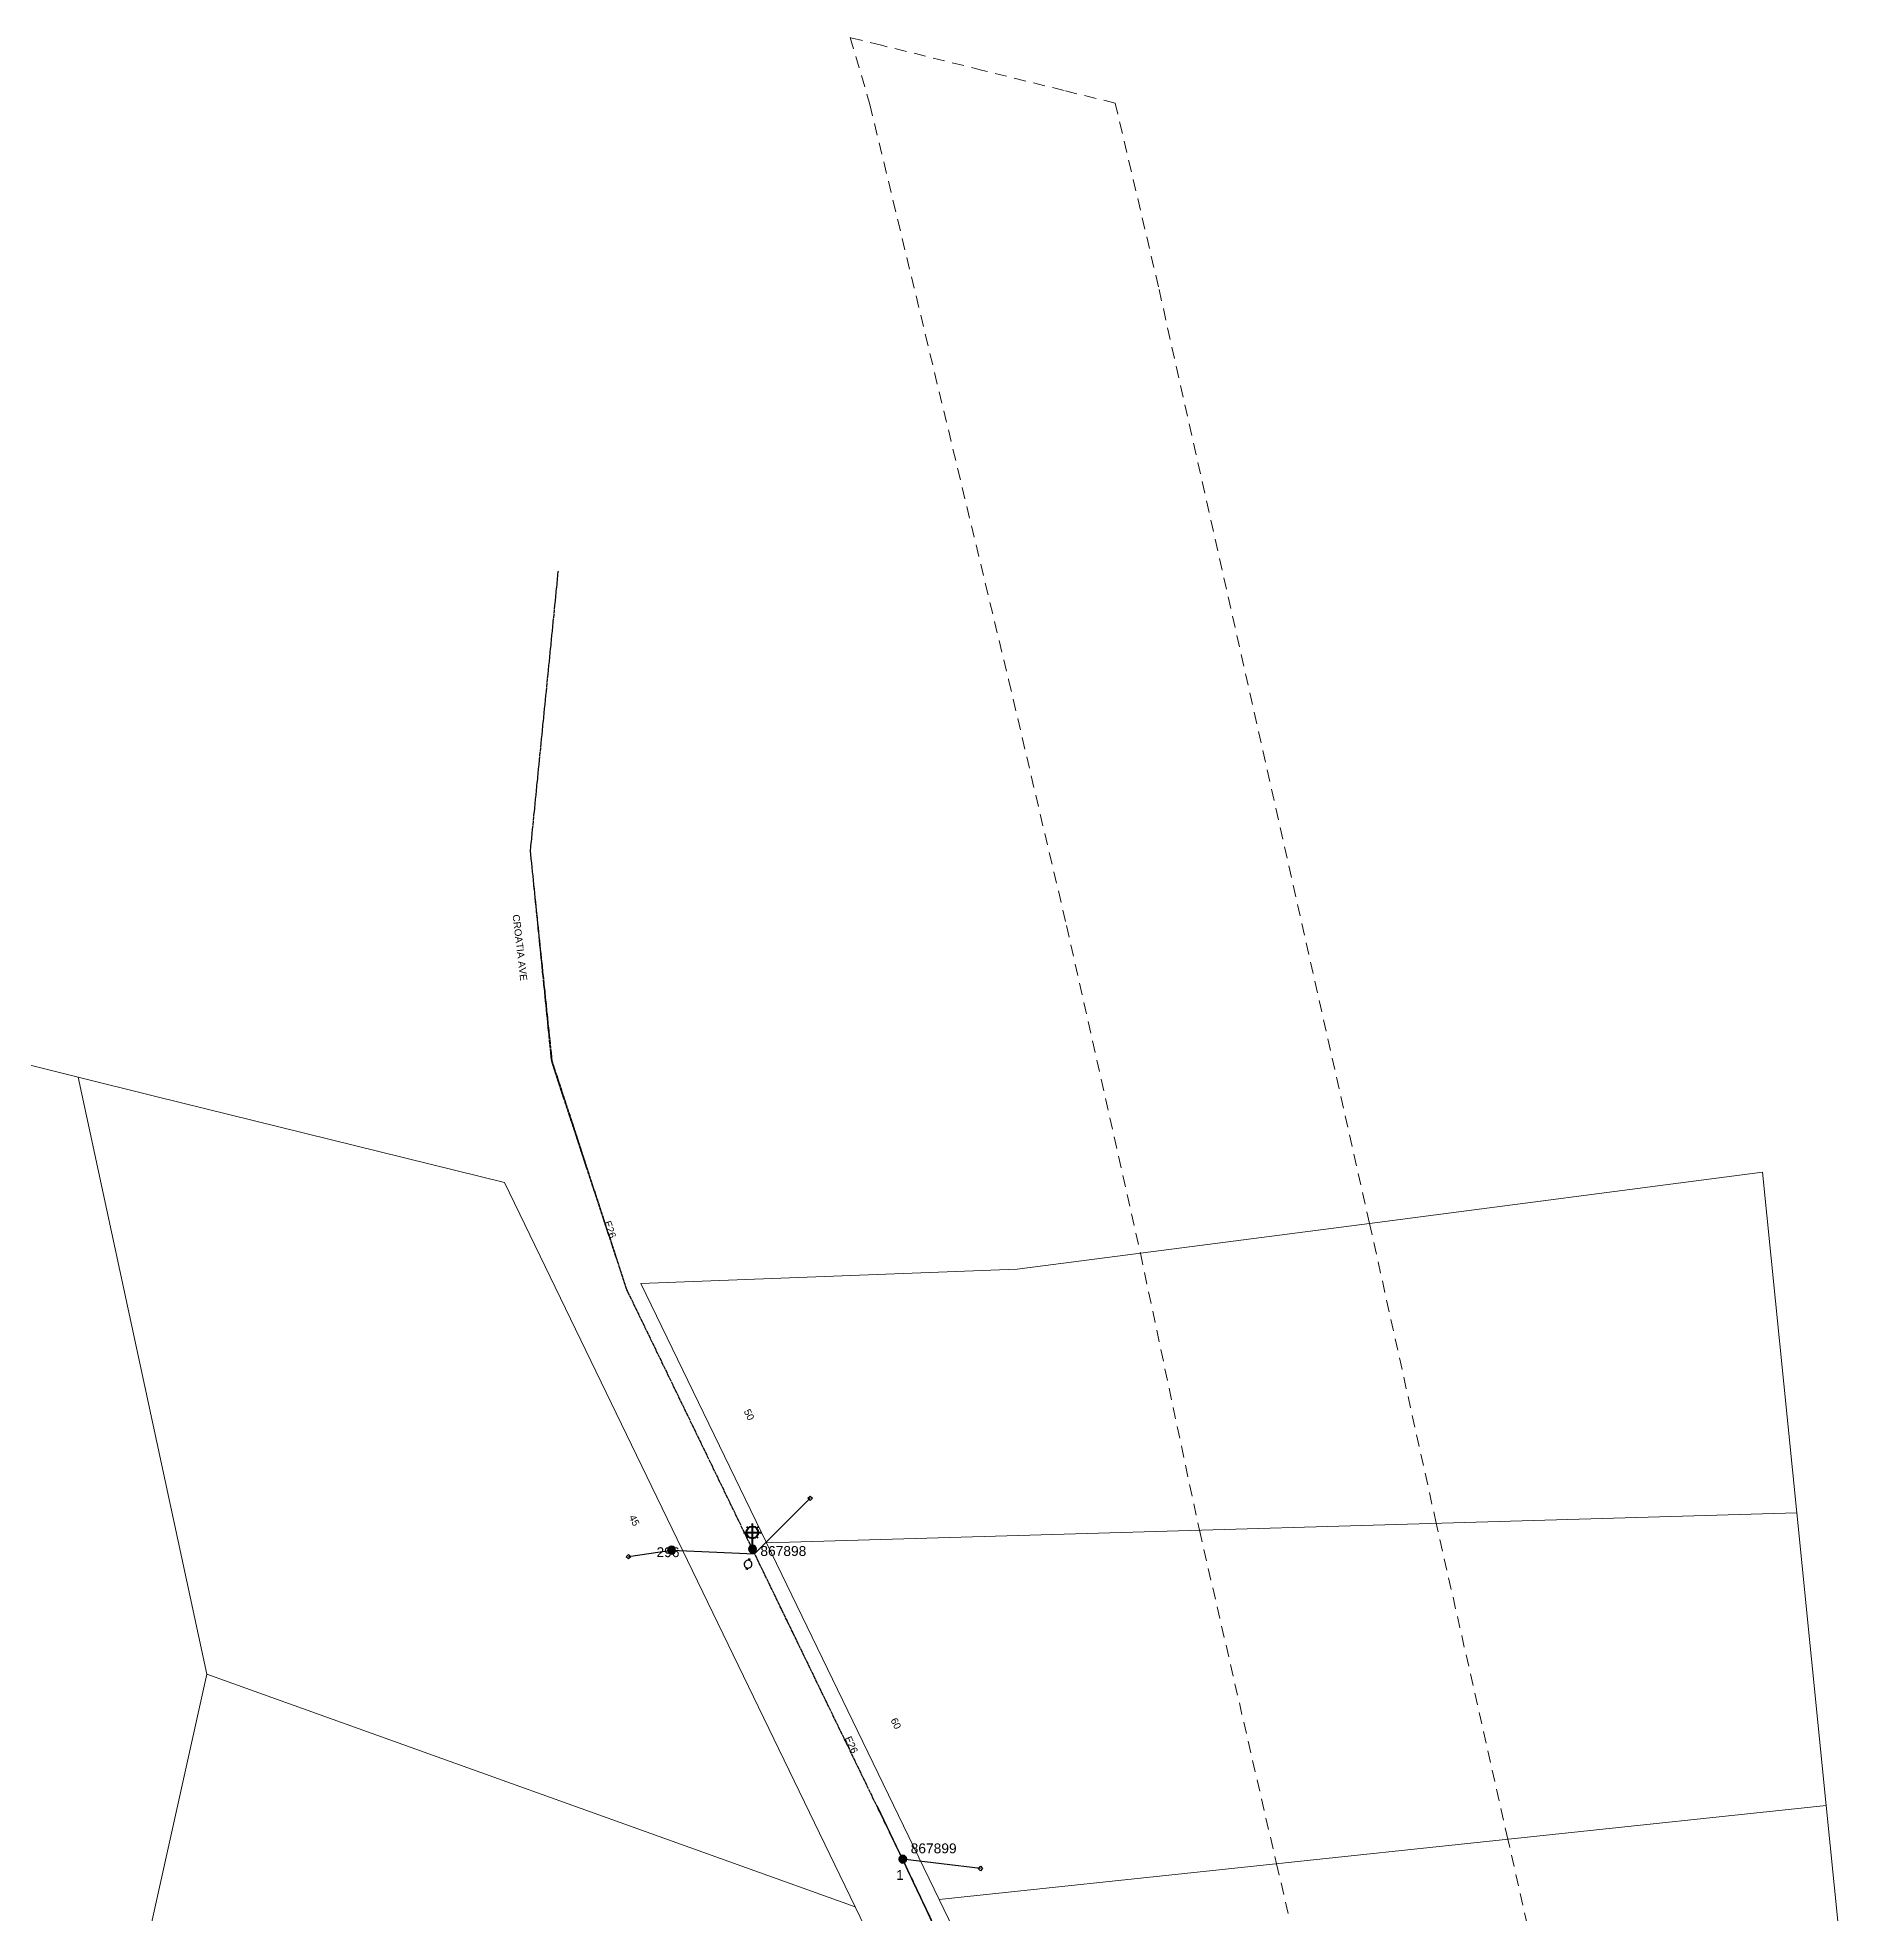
# Model space of a CAD drawing. Header units: metres. Extents: x 302050 to 303650, y 6239465 to 6240758.
# Drawn here: x 302411.5 to 302874.9, y 6240281.9 to 6240758.3 of the extents above; entities that cross this region are included whole.
import ezdxf
from ezdxf.enums import TextEntityAlignment as Align

# ---------------------------------------------------------------- set-up
doc = ezdxf.new("R2010")
doc.units = ezdxf.units.M
doc.linetypes.add('Cable Exist OH', pattern=[1, 1, 0])
doc.linetypes.add('Dash', pattern=[5, 3, -2])
doc.layers.get('0').update_dxf_attribs({"color": 6})
doc.layers.add('Cadastre Easements_SP_EXT', color=9, linetype='Continuous', lineweight=5)
doc.layers.add('Cadastre Land Parcels_SP_EXT', color=9, linetype='Continuous', lineweight=5)
for name, color, linetype in [('Equip_SP_LV_EXT', 7, 'Continuous'), ('Equip_SP_SL_EXT', 7, 'Continuous'), ('Mains_HV_MOD', 3, 'Continuous'), ('Mains_LV_EXT', 7, 'Continuous'), ('Mains_SL_EXT', 4, 'Continuous'), ('Notes', 7, 'Continuous'), ('OH_Details_SP_MISC', 7, 'Continuous'), ('Services_SP_EXT', 7, 'Continuous'), ('SupportsOH_SP_TR_HV_LV_SL_EXT', 7, 'Continuous')]:
    doc.layers.add(name, color=color, linetype=linetype)
doc.styles.add('iecARIAL', font='arial.ttf', dxfattribs={"height": 2})
doc.styles.add('POLE_LABEL', font='arial.ttf')
doc.styles.get("Standard").update_dxf_attribs({"font": 'arial.ttf'})

# ---------------------------------------------------------------- blocks, each defined once
blk = doc.blocks.new('LV_OH_LINKS_OPEN_EXT')
for p, q in [((-0.17, 4.97), (-0.17, 5.46)), ((0.17, 4.97), (0.17, 5.46)), ((-0.17, 3), (-0.17, 2.5)), ((0.17, 3), (0.17, 2.5))]:
    blk.add_line(p, q)
blk.add_lwpolyline([(0, 2.99, 1), (0, 4.98, 1)], format="xyb", close=True)
at = {"flags": 9}
for tag, p in [('ACTUAL_STATUS', (0, 0)), ('CONSTRUCTED_VOLTAGE', (0, -0.2)), ('OPERATING_VOLTAGE', (0, -0.6)), ('ORIENTATION', (0, -0.8)), ('OWNED_BY', (0, -1)), ('STATE', (0, -1.2)), ('SWITCH_TYPE', (0, -1.4)), ('NO_PHASES', (0, -0.4)), ('USAGE', (0, -1.6)), ('LEGEND', (0, -1.8)), ('NOTES', (0, -2))]:
    blk.add_attdef(tag, text='', height=0.2, dxfattribs=at).set_placement(p, align=Align.MIDDLE_LEFT)
at = {"flags": 1}
blk.add_attdef('Z', (0, 0), '', height=0.2, dxfattribs=at)
blk = doc.blocks.new('SL_LANTERN_EXT')
at = {"lineweight": 40}
for p, q in [((-1.46, 5.68), (-1.06, 5.28)), ((0, 1.97), (0, 6.47)), ((1.46, 5.68), (1.06, 5.28)), ((-2.25, 4.22), (2.25, 4.22)), ((-1.46, 2.76), (-1.06, 3.16)), ((0, 0), (0, 2.72)), ((1.46, 2.76), (1.06, 3.16))]:
    blk.add_line(p, q, dxfattribs=at)
blk.add_circle((0, 4.22), 1.5, dxfattribs=at)
at = {"style": 'iecARIAL', "flags": 9}
blk.add_attdef('ASSET_NUM', (1.5, 1.5), '', height=2.5, dxfattribs=at)
for tag, p, height, flags in [('OPERATING_VOLTAGE', (0.98, -1.65), 0.2, 9), ('ORIENTATION', (0.98, -1.85), 0.2, 9), ('OWNED_BY', (0.98, -2.05), 0.2, 9), ('STATE', (0.98, -2.25), 0.2, 9), ('CONSTRUCTED_VOLTAGE', (0.98, -0.65), 0.2, 9), ('CONTROL_TYPE', (0.98, -0.85), 0.2, 9), ('LANTERN_PURPOSE', (0.98, -1.05), 0.2, 9), ('LANTERN_TYPE', (0.98, -1.25), 0.2, 9), ('NO_PHASES', (0.98, -1.45), 0.2, 9), ('USAGE', (0.98, -2.45), 0.2, 9), ('CEXIST', (0.98, -2.65), 0.2, 9), ('CNEW', (0.98, -2.85), 0.2, 9), ('CNUMBER', (0.98, -3.05), 0.2, 9), ('CREMOVE', (0.98, -3.25), 0.2, 9), ('CREPLACE', (0.98, -3.45), 0.2, 9), ('LKINGHEIGHT', (0.98, -3.65), 0.2, 9), ('LBRACKET', (0.98, -3.85), 0.2, 9), ('LBRACKETVOCAB', (0.98, -4.05), 0.2, 9), ('LCATEGORY', (0.98, -4.25), 0.2, 9), ('LCHARGE1', (0.98, -4.45), 0.2, 9), ('LCHARGE1PERCENT', (0.98, -4.65), 0.2, 9), ('LCHARGE2', (0.98, -4.85), 0.2, 9), ('LNUMBER', (2.18, -3.25), 2.5, 8), ('STREETNAME', (0.98, -9.25), 0.2, 9), ('SUBURB', (0.98, -9.45), 0.2, 1), ('LCHARGE2PERCENT', (0.98, -5.05), 0.2, 9), ('LCHARGE3', (0.98, -5.25), 0.2, 9), ('LCHARGE3PERCENT', (0.98, -5.45), 0.2, 9), ('LEXIST', (0.98, -5.65), 0.2, 9), ('LLAMP', (0.98, -5.85), 0.2, 9), ('LLAMPVOCAB', (0.98, -6.05), 0.2, 9), ('LMAST', (0.98, -6.25), 0.2, 9), ('LMASTVOCAB', (0.98, -6.45), 0.2, 9), ('LNEW', (0.98, -6.65), 0.2, 9), ('LANTNUMBER', (0.98, -6.85), 0.2, 9), ('LOUTREACH', (0.98, -7.25), 0.2, 9), ('LOUTREACHVOCAB', (0.98, -7.45), 0.2, 9), ('LRATECODE', (0.98, -7.65), 0.2, 9), ('LREMOVE', (0.98, -7.85), 0.2, 9), ('LREPLACE', (0.98, -8.05), 0.2, 9), ('LTYPE', (0.98, -8.25), 0.2, 9), ('LTYPEVOCAB', (0.98, -8.45), 0.2, 9), ('LEGEND', (0.98, -8.65), 0.2, 9), ('LOCATION', (0.98, -8.85), 0.2, 9), ('NOTES', (0.98, -9.05), 0.2, 9)]:
    blk.add_attdef(tag, p, '', height=height, dxfattribs=dict(flags=flags))
blk = doc.blocks.new('CCP_EXT')
blk.add_wipeout([(0, 0.57), (0.57, 0), (0, -0.57), (-0.57, 0)])
blk.add_lwpolyline([(-0.57, 0), (0, 0.57), (0.57, 0), (0, -0.57), (-0.57, 0)])
at = {"flags": 1}
blk.add_attdef('Z', (0, 0), '', height=0.2, dxfattribs=at)
at = {"flags": 9}
for tag, p in [('CCP_TYPE', (0, 0)), ('CONSTRUCTED_VOLTAGE', (0, -0.2)), ('OPERATING_VOLTAGE', (0, -0.6)), ('ORIENTATION', (0, -0.8)), ('OWNED_BY', (0, -1)), ('STATE', (0, -1.8)), ('NO_PHASES', (0, -0.4)), ('USAGE', (0, -1.2)), ('LEGEND', (0, -1.4)), ('LIFE_SUPPORT', (0, -1.6)), ('NOTES', (0, -2))]:
    blk.add_attdef(tag, text='', height=0.2, dxfattribs=at).set_placement(p, align=Align.MIDDLE_LEFT)
blk = doc.blocks.new('POLE_EXT')
blk.add_hatch(color=256).paths.add_polyline_path([(-1, 0, 1), (1, 0, 1)])
blk.add_lwpolyline([(-1, 0, 1), (1, 0, 1)], format="xyb", close=True)
for tag, height, flags, p in [('pNumber', 2.5, 8, (-17.84, 2.07)), ('OWNED_BY', 0.2, 9, (1.35, -0.4)), ('SPECIAL_USE', 0.2, 9, (1.35, -0.8)), ('STATE', 0.2, 9, (1.35, -1)), ('cLV', 0.2, 9, (1.35, -1.4)), ('hDepth', 0.2, 9, (1.35, -1.6)), ('hDia', 0.2, 9, (1.35, -1.8)), ('cHV', 0.2, 9, (1.35, -2)), ('cLinedev', 0.2, 9, (1.35, -3.4)), ('pExisting', 0.2, 9, (1.35, -3.8)), ('pFooting', 0.2, 9, (1.35, -4.4)), ('pNew', 0.2, 9, (1.35, -4.6)), ('PARENT', 0.2, 9, (1.35, -0.6)), ('USAGE', 0.2, 9, (1.35, -1.2)), ('LBRACKET', 0.2, 9, (1.35, -2.2)), ('LExisting', 0.2, 9, (1.35, -2.4)), ('LANTNUMBER', 0.2, 9, (1.35, -2.6)), ('LOther', 0.2, 9, (1.35, -2.8)), ('LRemove', 0.2, 9, (1.35, -3)), ('LEGEND', 0.2, 9, (1.35, -3.2)), ('LOCATION', 0.2, 9, (1.35, -3.6)), ('PFNUMBER', 0.2, 9, (1.35, -4)), ('NEWPFNUMBER', 0.2, 9, (1.35, -4.2)), ('pRelocate', 0.2, 9, (1.35, -5)), ('pRemove', 0.2, 9, (1.35, -5.2)), ('pReplace', 0.2, 9, (1.35, -5.4)), ('pStay', 0.2, 9, (1.35, -5.6)), ('pType', 0.2, 9, (1.35, -5.8)), ('cspan', 0.2, 9, (1.35, -6)), ('STREETNAME', 0.2, 9, (1.35, -6.2)), ('SUBURB', 0.2, 9, (1.35, -6.4)), ('OPERATED_BY', 0.2, 9, (1.36, -7.01)), ('NOTES', 0.2, 9, (1.35, -6.6)), ('MAINTAINED_BY', 0.2, 9, (1.36, -6.81))]:
    blk.add_attdef(tag, text='', height=height, dxfattribs=dict(flags=flags)).set_placement(p, align=Align.MIDDLE_LEFT)
at = {"style": 'POLE_LABEL'}
for tag, height, flags, p in [('STRUCTURE_PLANT_NUMBER', 0.2, 9, (1.35, 0.03)), ('ASSET_NUM', 2.5, 8, (2, 2)), ('STREET_CODE', 0.2, 9, (1.35, -0.2))]:
    blk.add_attdef(tag, text='', height=height, dxfattribs=dict(at, flags=flags)).set_placement(p, align=Align.MIDDLE_LEFT)
at = {"flags": 1}
blk.add_attdef('Z', (1.35, -7.33), '', height=0.2, dxfattribs=at)

msp = doc.modelspace()

# ---------------------------------------------------------------- linework, layer by layer
at = {"layer": 'Cadastre Land Parcels_SP_EXT', "linetype": 'Continuous'}
for points in [[(302454.45, 6240342.92), (302421.85, 6240494.44), (302392.26, 6240501.76), (302349.92, 6240206.9), (302383.57, 6240194.84), (302409.63, 6240185.5), (302418.79, 6240182.22), (302454.45, 6240342.92)], [(302530, 6240467.68), (302441.23, 6240489.64), (302421.85, 6240494.44), (302454.45, 6240342.92), (302619.02, 6240283.87), (302530, 6240467.68)], [(302858.01, 6240383.87), (302849.32, 6240470.3), (302749.6, 6240457.31), (302660.13, 6240445.66), (302564.59, 6240442.07), (302596.48, 6240376.23), (302858.01, 6240383.87)], [(302865.48, 6240309.56), (302858.01, 6240383.87), (302596.48, 6240376.23), (302640.31, 6240285.69), (302865.48, 6240309.56)]]:
    msp.add_lwpolyline(points, close=True, dxfattribs=at)
for points in [[(302635.55, 6240249.75), (302619.02, 6240283.87), (302454.45, 6240342.92), (302418.79, 6240182.22)], [(302874.94, 6240215.55), (302865.48, 6240309.56), (302640.31, 6240285.69), (302653.72, 6240258)]]:
    msp.add_lwpolyline(points, dxfattribs=at)
at = {"layer": 'Mains_LV_EXT', "linetype": 'Cable Exist OH'}
msp.add_lwpolyline([(302631.07, 6240295.93), (302592.94, 6240374.65)], dxfattribs=at)

# ---------------------------------------------------------------- block references
at = {"layer": 'Equip_SP_LV_EXT', "rotation": 163.9824902756414}
msp.add_blockref('LV_OH_LINKS_OPEN_EXT', (302592.94, 6240374.65), dxfattribs=at)
at = {"layer": 'Equip_SP_SL_EXT'}
msp.add_blockref('SL_LANTERN_EXT', (302592.94, 6240374.65), dxfattribs=at)
at = {"layer": 'SupportsOH_SP_TR_HV_LV_SL_EXT'}
ref = msp.add_blockref('POLE_EXT', (302572.43, 6240374.35), dxfattribs=at)
ref.add_attrib('ASSET_NUM', '296', dxfattribs={"layer": '0', "height": 2.5, "style": 'POLE_LABEL'}).set_placement((302574.43, 6240375.1), align=Align.TOP_RIGHT)
ref = msp.add_blockref('POLE_EXT', (302592.97, 6240374.65), dxfattribs=at)
ref.add_attrib('ASSET_NUM', '867898', dxfattribs={"layer": '0', "height": 2.5, "style": 'POLE_LABEL'}).set_placement((302594.97, 6240375.4), align=Align.TOP_LEFT)
ref = msp.add_blockref('POLE_EXT', (302631.12, 6240295.93), dxfattribs=at)
ref.add_attrib('ASSET_NUM', '867899', dxfattribs={"layer": '0', "height": 2.5, "style": 'POLE_LABEL'}).set_placement((302633.12, 6240296.68), align=Align.BOTTOM_LEFT)
ref.add_attrib('PNUMBER', '1', (302629.42, 6240290.68), dxfattribs={"layer": '0', "height": 2.5})

# ---------------------------------------------------------------- texts
at = {"layer": 'Cadastre Land Parcels_SP_EXT'}
for s, rotation, p in [('50', 295.8741, (302590.7, 6240409.63)), ('45', 295.8735, (302561.56, 6240382.79)), ('60', 295.8735, (302627.96, 6240331.25))]:
    msp.add_text(s, height=1.8, rotation=rotation, dxfattribs=at).set_placement(p)
at = {"layer": 'Mains_LV_EXT'}
for rotation, p in [(288.8365, (302555.28, 6240457.61)), (294.7296, (302616.32, 6240326.63))]:
    msp.add_text('E26', height=1.8, rotation=rotation, dxfattribs=at).set_placement(p)
at = {"layer": 'Notes'}
msp.add_text('CROATIA AVE', height=1.8, rotation=276.7765, dxfattribs=at).set_placement((302532.05, 6240535.6))

# ---------------------------------------------------------------- next in the draw order: block references
at = {"layer": 'Services_SP_EXT'}
for p in [(302607.6, 6240387.53), (302561.5, 6240372.7), (302650.8, 6240293.56)]:
    msp.add_blockref('CCP_EXT', p, dxfattribs=at)

# ---------------------------------------------------------------- next in the draw order: linework, layer by layer
at = {"layer": 'Cadastre Easements_SP_EXT', "linetype": 'Dash'}
msp.add_lwpolyline([(302806.15, 6240206.26), (302784.69, 6240301), (302766.51, 6240381.19), (302749.58, 6240457.31), (302695.99, 6240695.03), (302685.03, 6240741.65), (302672.03, 6240744.86), (302651.43, 6240749.96), (302625.72, 6240756.33), (302617.79, 6240758.3), (302622.76, 6240741.32), (302657.98, 6240595.23), (302672.67, 6240532.9), (302691.41, 6240449.73), (302706.38, 6240379.44), (302725.98, 6240294.78), (302748.34, 6240198.46)], dxfattribs=at)
at = {"layer": 'Mains_HV_MOD', "linetype": 'Cable Exist OH'}
msp.add_lwpolyline([(302656.77, 6240241.42), (302631.07, 6240295.93), (302592.94, 6240374.65), (302561.07, 6240440.48), (302542, 6240498.47), (302536.62, 6240551.87), (302543.68, 6240622.79), (302543.69, 6240622.84)], dxfattribs=at)
at = {"layer": 'Mains_LV_EXT', "linetype": 'Cable Exist OH'}
for points in [[(302592.94, 6240374.65), (302561.07, 6240440.48), (302542.14, 6240498.47), (302536.61, 6240551.81)], [(302656.9, 6240241.48), (302631.07, 6240295.93)]]:
    msp.add_lwpolyline(points, dxfattribs=at)
at = {"layer": 'Mains_SL_EXT', "linetype": 'Cable Exist OH'}
for points in [[(302592.94, 6240374.65), (302561.07, 6240440.48), (302542.14, 6240498.33)], [(302656.77, 6240241.33), (302631.07, 6240295.93), (302592.94, 6240374.65)]]:
    msp.add_lwpolyline(points, dxfattribs=at)
at = {"layer": 'OH_Details_SP_MISC', "color": 7, "linetype": 'Continuous', "flags": 128}
msp.add_lwpolyline([(302705.62, 6239943.2), (302704.44, 6239955.38), (302700.63, 6239996.25), (302696.69, 6240038.82), (302691.58, 6240093.31), (302686.18, 6240150.27), (302678.66, 6240188.61), (302656.9, 6240241.48), (302624.67, 6240309.34)], dxfattribs=at)
at = {"layer": 'Services_SP_EXT'}
for points in [[(302607.6, 6240387.53), (302593.47, 6240373.47)], [(302561.5, 6240372.73), (302572.43, 6240374.35), (302593.47, 6240373.47)], [(302650.8, 6240293.56), (302631.07, 6240295.93)]]:
    msp.add_lwpolyline(points, dxfattribs=at)

doc.saveas('drawing.dxf')
